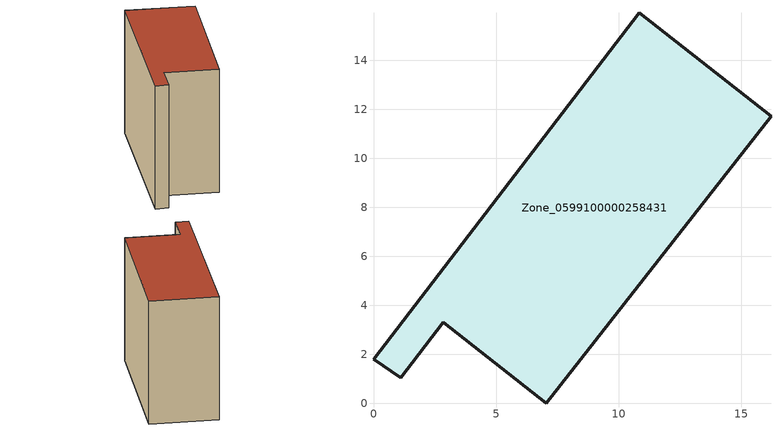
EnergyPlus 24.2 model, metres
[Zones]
Zone_0599100000258431
 floor ground (C_G): 10.85,15.95 16.22,11.72 7.05,0 2.85,3.32 1.11,1.04 0,1.8 z0
 wall outside (C_F): 16.22,11.72 10.85,15.95 0,1.8 1.11,1.04 2.85,3.32 7.05,0 16.22,11.72 z0:12.97
 roof outside (C_R): 10.85,15.95 0,1.8 1.11,1.04 2.85,3.32 7.05,0 16.22,11.72 z12.97
[BUILDING]
Pand.0599100000258431: North Axis=0; Terrain=City; Loads Convergence Tolerance Value=0.04; Temperature Convergence Tolerance Value=0.4; Solar Distribution=FullExterior; Maximum Number of Warmup Days=25; Minimum Number of Warmup Days=1
[Site:Location]
Rotterdam.The.Hague.AP_ZH_NLD Design_Conditions: Latitude=51.96; Longitude=4.45; Time Zone=1; Elevation=-4.5
[SITE:GROUNDTEMPERATURE:BUILDINGSURFACE]
18, 18, 18, 18, 18, 18, 18, 18, 18, 18, 18, 18
[MATERIAL] Thermal Absorptance=0.9; Solar Absorptance=0.7; Visible Absorptance=0.7
Name | Roughness | Thickness | Conductivity | Density | Specific Heat
G.TI.1946 | MediumSmooth | 0.15 | 1 | 540 | 1210
F.TI.1946 | Rough | 0.3 | 0.857143 | 1920 | 840
R.TI.1946 | MediumRough | 0.2 | 0.1 | 1500 | 1000
[CONSTRUCTION]
C_G: G.TI.1946
C_F: F.TI.1946
C_R: R.TI.1946
[ZONE]
Zone_0599100000258431: Type=1; Multiplier=1; Ceiling Height=Autocalculate; Volume=Autocalculate; Floor Area=autocalculate; Part of Total Floor Area=Yes
[ZONEINFILTRATION:DESIGNFLOWRATE]
Infil_Zone_0599100000258431: Zone or ZoneList or Space or SpaceList=Zone_0599100000258431; Schedule=AlwaysOn; Design Flow Rate Calculation Method=Flow/Area; Flow Rate per Floor Area=0.003; Constant Term Coefficient=1; Temperature Term Coefficient=0; Velocity Term Coefficient=0; Velocity Squared Term Coefficient=0
[HVACTEMPLATE:ZONE:IDEALLOADSAIRSYSTEM]
Zone_0599100000258431: Maximum Heating Supply Air Temperature=50; Minimum Cooling Supply Air Temperature=13; Maximum Heating Supply Air Humidity Ratio=0.0156; Minimum Cooling Supply Air Humidity Ratio=0.0077; Heating Limit=NoLimit; Cooling Limit=NoLimit; Dehumidification Control Type=ConstantSensibleHeatRatio; Cooling Sensible Heat Ratio=0.7; Dehumidification Setpoint=60; Humidification Control Type=None; Humidification Setpoint=30; Outdoor Air Method=None; Outdoor Air Flow Rate per Person=0.00944; Outdoor Air Flow Rate per Zone Floor Area=0; Outdoor Air Flow Rate per Zone=0; Demand Controlled Ventilation Type=None; Outdoor Air Economizer Type=NoEconomizer; Heat Recovery Type=None; Sensible Heat Recovery Effectiveness=0.7; Latent Heat Recovery Effectiveness=0.65
[ZONECONTROL:THERMOSTAT]
ThermostatControl_Zone_0599100000258431: Zone or ZoneList=Zone_0599100000258431; Control Type Schedule=DualSetpointControlType; Control 1=Thermostat_Zone_0599100000258431; Temperature Difference Between Cutout And Setpoint=0
[THERMOSTATSETPOINT:DUALSETPOINT]
Thermostat_Zone_0599100000258431: Heating Setpoint Temperature Schedule=HeatingSetpoint_Zone_0599100000258431; Cooling Setpoint Temperature Schedule=CoolingSetpoint_Zone_0599100000258431
[SCHEDULE:COMPACT]
HeatingSetpoint_Zone_0599100000258431: Through: 12/31, For: AllDays, Until: 24:00, 21
CoolingSetpoint_Zone_0599100000258431: Through: 12/31, For: AllDays, Until: 24:00, 24
DualSetpointControlType: Through: 12/31, For: AllDays, Until: 24:00, 4
AlwaysOn: Through: 12/31, For: AllDays, Until: 24:00, 1
